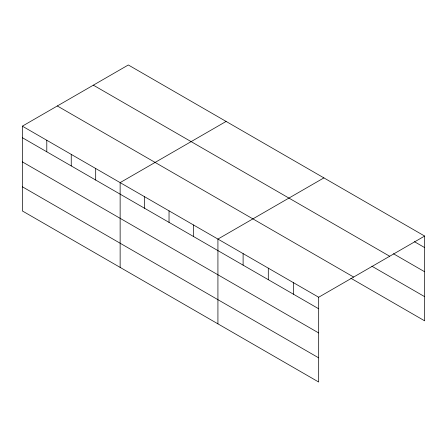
<?xml version="1.0" encoding="UTF-8"?>
<svg xmlns="http://www.w3.org/2000/svg" width="447" height="447" viewBox="0 0 447 447"><rect width="100%" height="100%" fill="white"/><g stroke="black" fill="none" stroke-linecap="round" stroke-linejoin="round"><path stroke-width="0.67" d="M424.65 236.061L318.677 297.244L318.677 382.023L22.35 210.939L22.35 126.16L128.323 64.977L424.65 236.061L424.65 320.84L350.884 278.252M226.109 121.433L120.137 182.616L120.137 267.401M323.902 177.889L217.924 239.072L217.924 323.857M414.453 241.71L424.65 247.593M393.466 253.762L424.65 271.765M93.35 85.165L389.678 256.248M371.876 266.2L424.65 296.668M57.322 105.967L353.65 277.051M22.35 126.16L318.677 297.244M22.35 137.698L318.677 308.776M22.35 161.87L318.677 332.948M22.35 186.768L318.677 357.851M293.489 282.7L293.489 294.238M268.301 268.155L268.301 279.693M243.112 253.617L243.112 265.155M193.478 224.958L193.478 236.497M169.033 210.844L169.033 222.382M144.582 196.73L144.582 208.268M95.692 168.502L95.692 180.04M71.246 154.388L71.246 165.926M46.795 140.274L46.795 151.812"/></g></svg>
